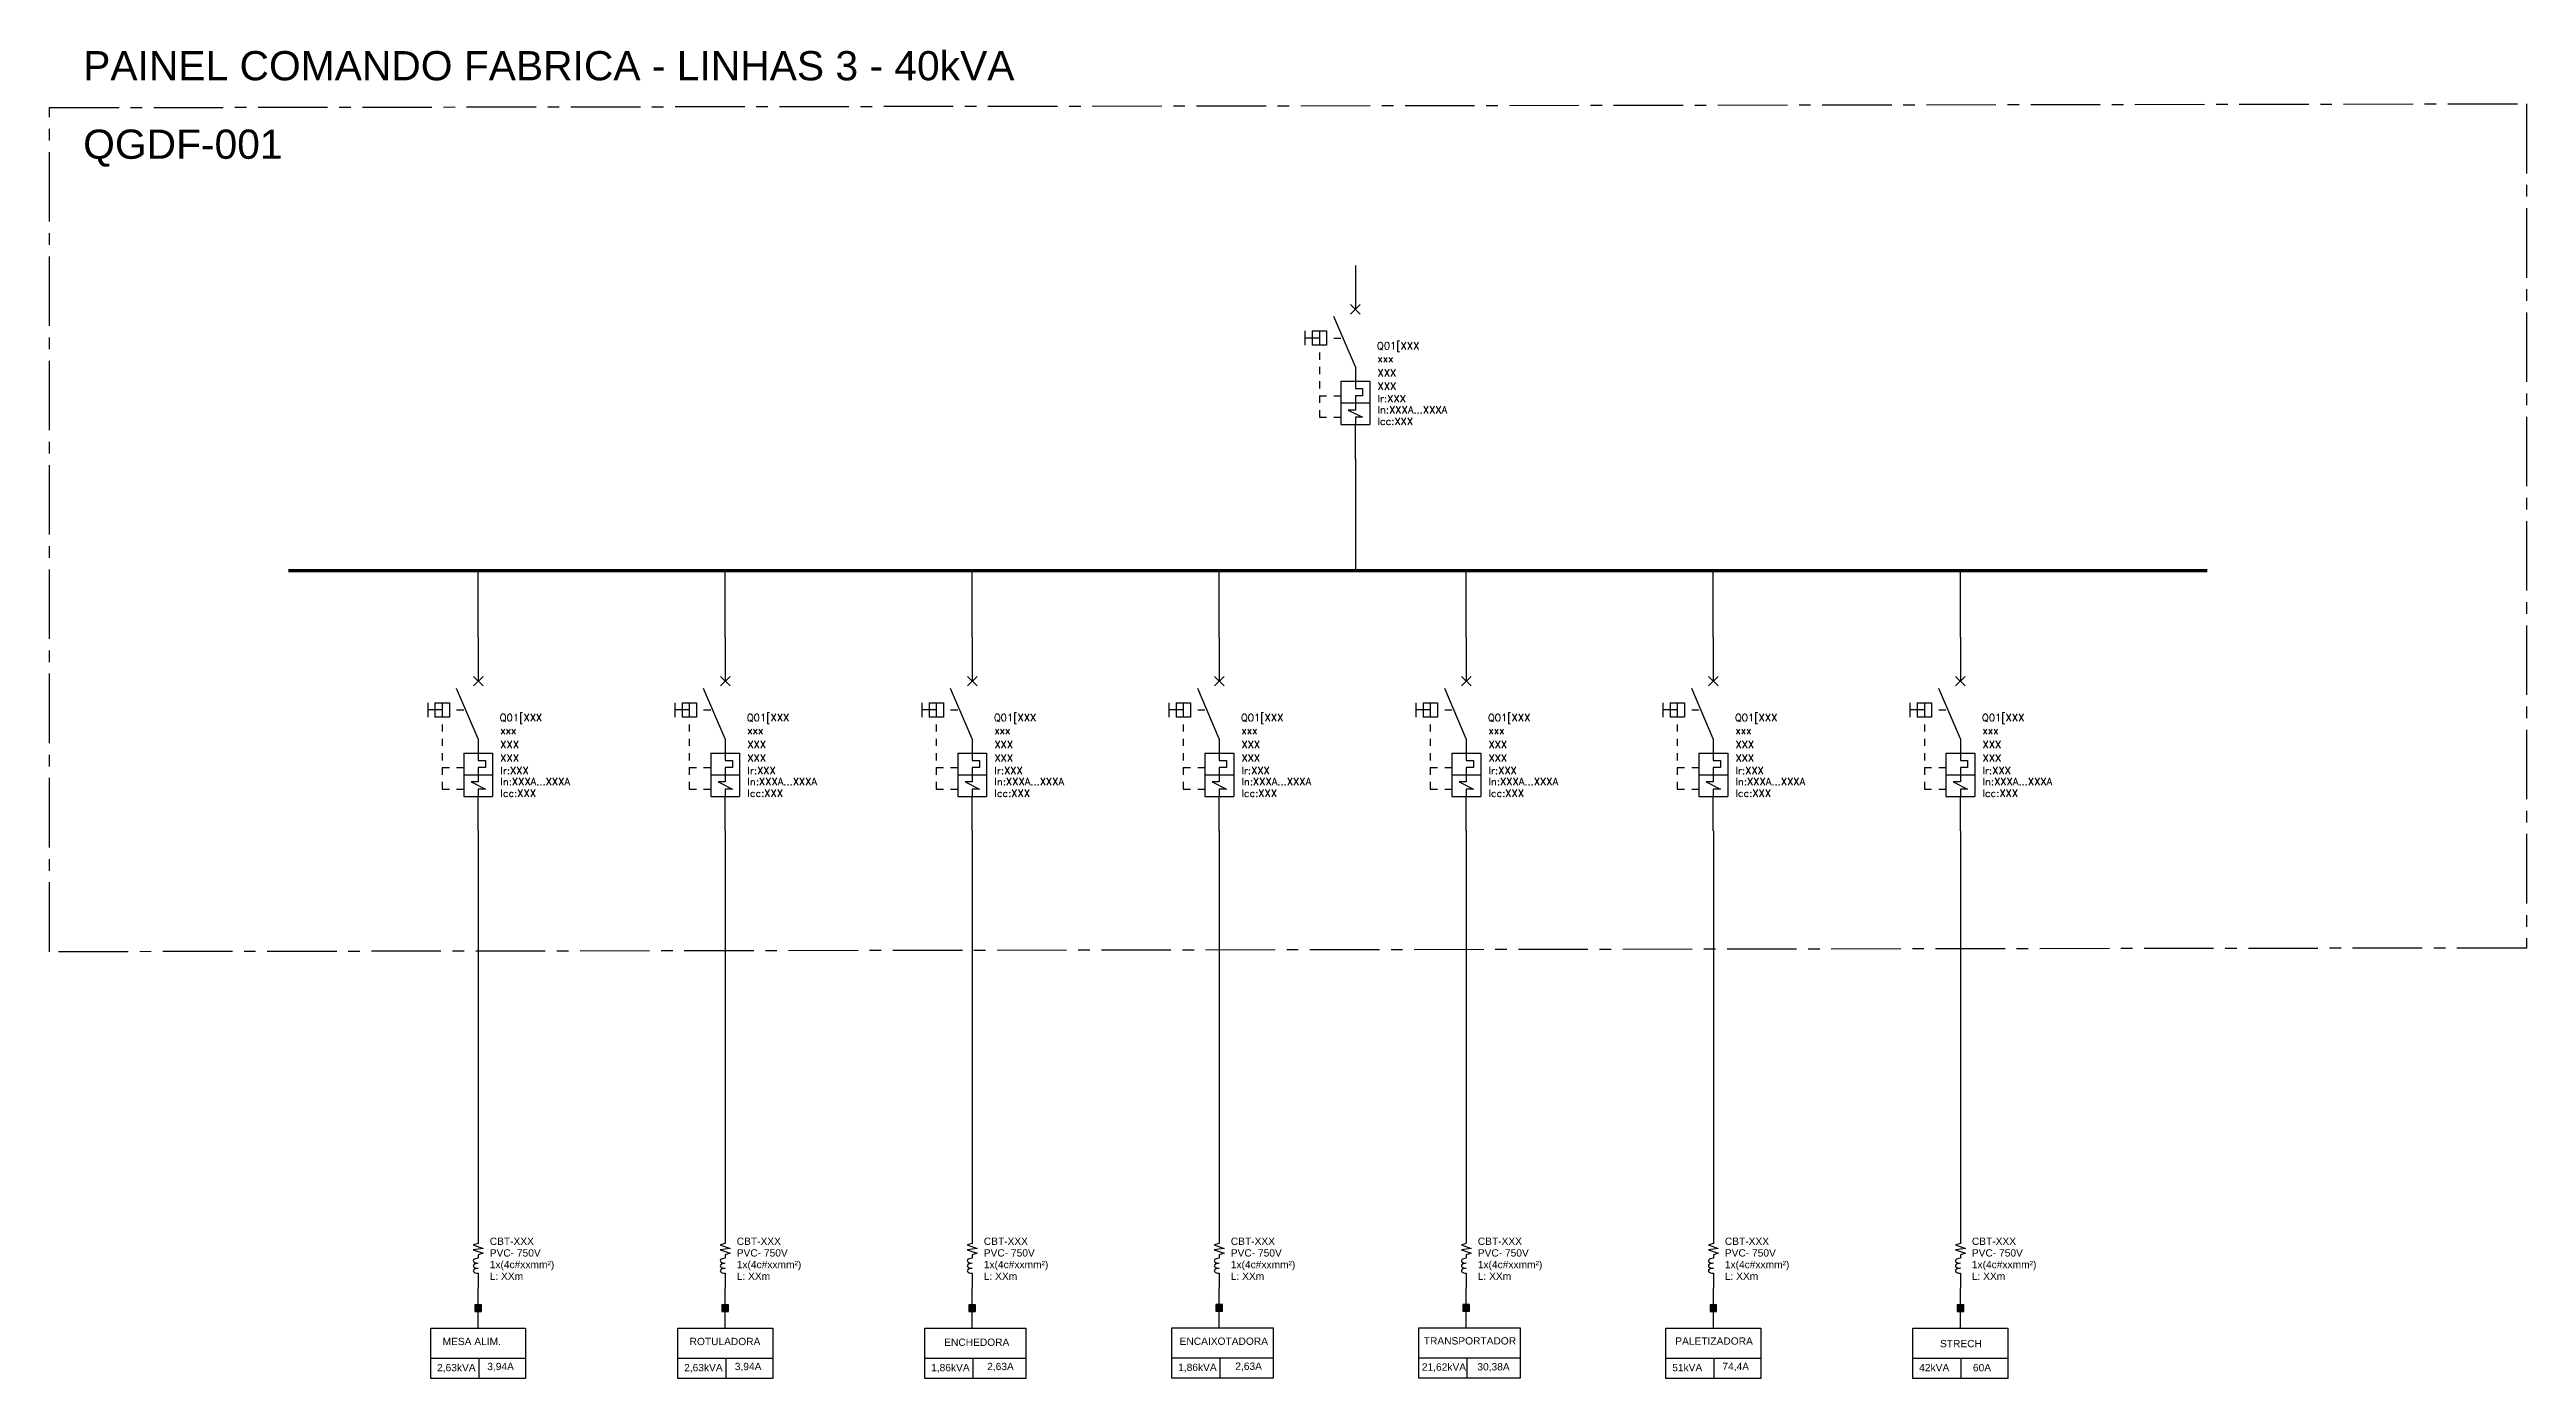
# Model space of a CAD drawing. Header units: millimetres. Extents: x -12677 to 16693, y -21987 to 772.
# Drawn here: x -11277 to -10598, y -21985 to -21621 of the extents above; entities that cross this region are included whole.
import ezdxf

# ---------------------------------------------------------------- set-up
doc = ezdxf.new("R2010")
doc.units = ezdxf.units.MM
doc.linetypes.add('CENTRO2', pattern=[28.575, 19.05, -3.175, 3.175, -3.175])
doc.layers.add('Wire', color=3, linetype='Continuous')
doc.styles.add('ROMANS', font='romans.shx', dxfattribs={"height": 300})
doc.styles.add('SKMStyle11', font='arial.ttf')

# ---------------------------------------------------------------- blocks, each defined once
blk = doc.blocks.new('DISJUNTOR')
at = {"color": 1, "linetype": 'Continuous'}
for p, q in [((-1.32, 1.32), (1.32, -1.32)), ((1.32, 1.32), (-1.32, -1.32)), ((-13.81, -5.92), (-13.81, -9.86)), ((-11.84, -5.92), (-7.89, -5.92)), ((-11.84, -5.92), (-11.84, -9.86)), ((-9.86, -5.92), (-9.86, -9.86)), ((-7.89, -5.92), (-7.89, -9.86)), ((0, -15.78), (-5.92, -1.97)), ((-9.86, -7.89), (-13.81, -7.89)), ((-7.89, -9.86), (-11.84, -9.86)), ((-9.86, -11.84), (-9.86, -13.81)), ((-5.92, -7.89), (-3.95, -7.89)), ((-9.86, -15.78), (-9.86, -17.75)), ((-9.86, -19.73), (-9.86, -21.7)), ((-3.95, -19.73), (3.95, -19.73)), ((-3.95, -19.73), (-3.95, -31.56)), ((0, -15.78), (0, -19.73)), ((0, -19.73), (0, -21.7)), ((3.95, -19.73), (3.95, -31.56)), ((-9.86, -23.67), (-9.86, -25.65)), ((-9.86, -23.67), (-7.89, -23.67)), ((-9.86, -23.67), (-9.86, -23.67)), ((-5.92, -23.67), (-3.95, -23.67)), ((-3.95, -25.65), (3.95, -25.65)), ((0, -21.7), (1.97, -21.7)), ((0, -23.67), (0, -25.65)), ((1.97, -23.67), (0, -23.67)), ((0, -25.65), (0, -27.62)), ((1.97, -21.7), (1.97, -23.67)), ((-9.86, -27.62), (-9.86, -29.59)), ((-9.86, -29.59), (-7.89, -29.59)), ((-5.92, -29.59), (-3.95, -29.59)), ((-3.95, -31.56), (3.95, -31.56)), ((-1.97, -27.62), (1.97, -29.59)), ((0, -27.62), (-1.97, -27.62)), ((0, -29.59), (0, -31.56)), ((1.97, -29.59), (0, -29.59))]:
    blk.add_line(p, q, dxfattribs=at)
at = {"layer": 'Wire'}
for points in [[(0, 12.02), (0, 0), (0, 0)], [(0, -41), (0, -31.56)]]:
    blk.add_lwpolyline(points, dxfattribs=at)
at = {"layer": 'Wire', "style": 'ROMANS'}
for tag, p in [('TAG_DISJ', (5.9, -10.99)), ('FABRICANTE', (6.07, -14.51)), ('MODELO', (6.07, -18.38)), ('MODELO_RELE', (6.07, -22.05)), ('IR', (6.07, -25.49)), ('IN', (6.07, -28.52)), ('ICC', (6.07, -31.7))]:
    blk.add_attdef(tag, p, '', height=2, dxfattribs=at)

msp = doc.modelspace()

# ---------------------------------------------------------------- hatches: boundary and pattern name
for points in [[(-11160.42, -21964.76), (-11160.42, -21966.58), (-11158.6, -21966.58), (-11158.6, -21964.76)], [(-11092.73, -21964.73), (-11092.73, -21966.56), (-11090.91, -21966.56), (-11090.91, -21964.73)], [(-11025.04, -21964.76), (-11025.04, -21966.58), (-11023.21, -21966.58), (-11023.21, -21964.76)], [(-10957.34, -21964.68), (-10957.34, -21966.51), (-10955.52, -21966.51), (-10955.52, -21964.68)], [(-10889.65, -21964.66), (-10889.65, -21966.48), (-10887.82, -21966.48), (-10887.82, -21964.66)], [(-10821.95, -21964.76), (-10821.95, -21966.58), (-10820.13, -21966.58), (-10820.13, -21964.76)], [(-10754.26, -21964.76), (-10754.26, -21966.58), (-10752.44, -21966.58), (-10752.44, -21964.76)]]:
    msp.add_hatch(color=256).paths.add_polyline_path(points)

# ---------------------------------------------------------------- linework, layer by layer
for p, q in [((-10919.13, -21733.02), (-10919.13, -21763.65)), ((-11159.52, -21781.87), (-11159.52, -21763.65)), ((-11091.82, -21781.87), (-11091.82, -21763.65)), ((-11024.13, -21781.87), (-11024.13, -21763.65)), ((-10956.43, -21781.87), (-10956.43, -21763.65)), ((-10888.74, -21781.87), (-10888.74, -21763.65)), ((-10821.05, -21781.87), (-10821.05, -21763.65)), ((-10753.35, -21781.87), (-10753.35, -21763.65)), ((-11159.51, -21834.9), (-11159.51, -21910.45)), ((-11091.82, -21834.87), (-11091.82, -21910.43)), ((-11024.12, -21834.9), (-11024.12, -21910.45)), ((-10956.43, -21834.82), (-10956.43, -21910.38)), ((-10888.74, -21834.8), (-10888.74, -21910.35)), ((-10821.04, -21834.9), (-10821.04, -21910.45)), ((-10753.35, -21834.9), (-10753.35, -21910.45)), ((-11159.51, -21903.01), (-11159.51, -21947.9)), ((-11091.82, -21902.99), (-11091.82, -21947.87)), ((-11024.12, -21903.01), (-11024.12, -21947.9)), ((-10956.43, -21902.94), (-10956.43, -21947.82)), ((-10888.74, -21902.91), (-10888.74, -21947.8)), ((-10821.04, -21903.01), (-10821.04, -21947.9)), ((-10753.35, -21903.01), (-10753.35, -21947.9))]:
    msp.add_line(p, q)
at = {"linetype": 'Continuous'}
for p, q in [((-11159.51, -21947.9), (-11160.88, -21948.35)), ((-11160.88, -21948.35), (-11158.14, -21949.27)), ((-11158.14, -21949.27), (-11160.88, -21949.72)), ((-11160.88, -21949.72), (-11158.14, -21950.63)), ((-11158.14, -21950.63), (-11159.51, -21951.09)), ((-11159.51, -21951.09), (-11159.51, -21952)), ((-11091.82, -21947.9), (-11093.18, -21948.35)), ((-11093.18, -21948.35), (-11090.45, -21949.27)), ((-11090.45, -21949.27), (-11093.18, -21949.72)), ((-11093.18, -21949.72), (-11090.45, -21950.63)), ((-11090.45, -21950.63), (-11091.82, -21951.09)), ((-11091.82, -21951.09), (-11091.82, -21952)), ((-11024.12, -21947.9), (-11025.49, -21948.35)), ((-11025.49, -21948.35), (-11022.76, -21949.27)), ((-11022.76, -21949.27), (-11025.49, -21949.72)), ((-11025.49, -21949.72), (-11022.76, -21950.63)), ((-11022.76, -21950.63), (-11024.12, -21951.09)), ((-11024.12, -21951.09), (-11024.12, -21952)), ((-10956.43, -21947.9), (-10957.8, -21948.35)), ((-10957.8, -21948.35), (-10955.06, -21949.27)), ((-10955.06, -21949.27), (-10957.8, -21949.72)), ((-10957.8, -21949.72), (-10955.06, -21950.63)), ((-10955.06, -21950.63), (-10956.43, -21951.09)), ((-10956.43, -21951.09), (-10956.43, -21952)), ((-10888.74, -21947.9), (-10890.1, -21948.35)), ((-10890.1, -21948.35), (-10887.37, -21949.27)), ((-10887.37, -21949.27), (-10890.1, -21949.72)), ((-10890.1, -21949.72), (-10887.37, -21950.63)), ((-10887.37, -21950.63), (-10888.74, -21951.09)), ((-10888.74, -21951.09), (-10888.74, -21952)), ((-10821.04, -21947.9), (-10822.41, -21948.35)), ((-10822.41, -21948.35), (-10819.68, -21949.27)), ((-10819.68, -21949.27), (-10822.41, -21949.72)), ((-10822.41, -21949.72), (-10819.68, -21950.63)), ((-10819.68, -21950.63), (-10821.04, -21951.09)), ((-10821.04, -21951.09), (-10821.04, -21952)), ((-10753.35, -21947.9), (-10754.72, -21948.35)), ((-10754.72, -21948.35), (-10751.98, -21949.27)), ((-10751.98, -21949.27), (-10754.72, -21949.72)), ((-10754.72, -21949.72), (-10751.98, -21950.63)), ((-10751.98, -21950.63), (-10753.35, -21951.09)), ((-10753.35, -21951.09), (-10753.35, -21952)), ((-11159.51, -21956.1), (-11159.51, -21960.2)), ((-11091.82, -21956.1), (-11091.82, -21960.2)), ((-11024.12, -21956.1), (-11024.12, -21960.2)), ((-10956.43, -21956.1), (-10956.43, -21960.2)), ((-10888.74, -21956.1), (-10888.74, -21960.2)), ((-10821.04, -21956.1), (-10821.04, -21960.2)), ((-10753.35, -21956.1), (-10753.35, -21960.2)), ((-11172.51, -21979.36), (-11146.51, -21979.36)), ((-11159.37, -21979.36), (-11159.37, -21984.91)), ((-11104.82, -21979.34), (-11078.82, -21979.34)), ((-11091.68, -21979.34), (-11091.68, -21984.88)), ((-11037.13, -21979.36), (-11009.4, -21979.36)), ((-11023.98, -21979.36), (-11023.98, -21984.91)), ((-10969.43, -21979.29), (-10941.71, -21979.29)), ((-10956.29, -21979.29), (-10956.29, -21984.83)), ((-10901.74, -21979.26), (-10874.01, -21979.26)), ((-10888.59, -21979.26), (-10888.59, -21984.81)), ((-10834.04, -21979.36), (-10808.04, -21979.36)), ((-10820.9, -21979.36), (-10820.9, -21984.91)), ((-10766.35, -21979.36), (-10740.35, -21979.36)), ((-10753.21, -21979.36), (-10753.21, -21984.91))]:
    msp.add_line(p, q, dxfattribs=at)
at = {"color": 4, "linetype": 'CENTRO2'}
msp.add_lwpolyline([(-11276.99, -21636.78), (-10598.22, -21635.74), (-10598.22, -21867), (-11276.99, -21868.04)], close=True, dxfattribs=at)
at = {"const_width": 0.917}
msp.add_lwpolyline([(-11211.56, -21763.65), (-10685.66, -21763.65)], dxfattribs=at)
at = {"linetype": 'Continuous'}
for points in [[(-11159.51, -21953.37), (-11159.93, -21953.4), (-11160.32, -21953.5), (-11160.62, -21953.65), (-11160.81, -21953.84), (-11160.88, -21954.05), (-11160.81, -21954.26), (-11160.62, -21954.45), (-11160.32, -21954.6), (-11159.93, -21954.7), (-11159.51, -21954.73)], [(-11159.51, -21954.73), (-11159.93, -21954.77), (-11160.32, -21954.86), (-11160.62, -21955.02), (-11160.81, -21955.21), (-11160.88, -21955.42), (-11160.81, -21955.63), (-11160.62, -21955.82), (-11160.32, -21955.97), (-11159.93, -21956.07), (-11159.51, -21956.1)], [(-11159.51, -21952), (-11159.91, -21952.03), (-11160.27, -21952.12), (-11160.57, -21952.25), (-11160.78, -21952.43), (-11160.87, -21952.62), (-11160.85, -21952.82), (-11160.71, -21953.01), (-11160.47, -21953.17), (-11160.14, -21953.29), (-11159.76, -21953.36)], [(-11091.82, -21952), (-11092.22, -21952.03), (-11092.58, -21952.12), (-11092.88, -21952.25), (-11093.08, -21952.43), (-11093.18, -21952.62), (-11093.16, -21952.82), (-11093.02, -21953.01), (-11092.77, -21953.17), (-11092.44, -21953.29), (-11092.06, -21953.36)], [(-11091.82, -21953.37), (-11092.24, -21953.4), (-11092.62, -21953.5), (-11092.92, -21953.65), (-11093.12, -21953.84), (-11093.18, -21954.05), (-11093.12, -21954.26), (-11092.92, -21954.45), (-11092.62, -21954.6), (-11092.24, -21954.7), (-11091.82, -21954.73)], [(-11091.82, -21954.73), (-11092.24, -21954.77), (-11092.62, -21954.86), (-11092.92, -21955.02), (-11093.12, -21955.21), (-11093.18, -21955.42), (-11093.12, -21955.63), (-11092.92, -21955.82), (-11092.62, -21955.97), (-11092.24, -21956.07), (-11091.82, -21956.1)], [(-11024.12, -21952), (-11024.52, -21952.03), (-11024.89, -21952.12), (-11025.18, -21952.25), (-11025.39, -21952.43), (-11025.49, -21952.62), (-11025.46, -21952.82), (-11025.32, -21953.01), (-11025.08, -21953.17), (-11024.75, -21953.29), (-11024.37, -21953.36)], [(-11024.12, -21953.37), (-11024.55, -21953.4), (-11024.93, -21953.5), (-11025.23, -21953.65), (-11025.42, -21953.84), (-11025.49, -21954.05), (-11025.42, -21954.26), (-11025.23, -21954.45), (-11024.93, -21954.6), (-11024.55, -21954.7), (-11024.12, -21954.73)], [(-11024.12, -21954.73), (-11024.55, -21954.77), (-11024.93, -21954.86), (-11025.23, -21955.02), (-11025.42, -21955.21), (-11025.49, -21955.42), (-11025.42, -21955.63), (-11025.23, -21955.82), (-11024.93, -21955.97), (-11024.55, -21956.07), (-11024.12, -21956.1)], [(-10956.43, -21953.37), (-10956.85, -21953.4), (-10957.23, -21953.5), (-10957.54, -21953.65), (-10957.73, -21953.84), (-10957.8, -21954.05), (-10957.73, -21954.26), (-10957.54, -21954.45), (-10957.23, -21954.6), (-10956.85, -21954.7), (-10956.43, -21954.73)], [(-10956.43, -21954.73), (-10956.85, -21954.77), (-10957.23, -21954.86), (-10957.54, -21955.02), (-10957.73, -21955.21), (-10957.8, -21955.42), (-10957.73, -21955.63), (-10957.54, -21955.82), (-10957.23, -21955.97), (-10956.85, -21956.07), (-10956.43, -21956.1)], [(-10956.43, -21952), (-10956.83, -21952.03), (-10957.19, -21952.12), (-10957.49, -21952.25), (-10957.7, -21952.43), (-10957.79, -21952.62), (-10957.77, -21952.82), (-10957.63, -21953.01), (-10957.38, -21953.17), (-10957.06, -21953.29), (-10956.67, -21953.36)], [(-10888.74, -21952), (-10889.14, -21952.03), (-10889.5, -21952.12), (-10889.8, -21952.25), (-10890, -21952.43), (-10890.1, -21952.62), (-10890.07, -21952.82), (-10889.93, -21953.01), (-10889.69, -21953.17), (-10889.36, -21953.29), (-10888.98, -21953.36)], [(-10888.74, -21953.37), (-10889.16, -21953.4), (-10889.54, -21953.5), (-10889.84, -21953.65), (-10890.04, -21953.84), (-10890.1, -21954.05), (-10890.04, -21954.26), (-10889.84, -21954.45), (-10889.54, -21954.6), (-10889.16, -21954.7), (-10888.74, -21954.73)], [(-10888.74, -21954.73), (-10889.16, -21954.77), (-10889.54, -21954.86), (-10889.84, -21955.02), (-10890.04, -21955.21), (-10890.1, -21955.42), (-10890.04, -21955.63), (-10889.84, -21955.82), (-10889.54, -21955.97), (-10889.16, -21956.07), (-10888.74, -21956.1)], [(-10821.04, -21953.37), (-10821.46, -21953.4), (-10821.85, -21953.5), (-10822.15, -21953.65), (-10822.34, -21953.84), (-10822.41, -21954.05), (-10822.34, -21954.26), (-10822.15, -21954.45), (-10821.85, -21954.6), (-10821.46, -21954.7), (-10821.04, -21954.73)], [(-10821.04, -21954.73), (-10821.46, -21954.77), (-10821.85, -21954.86), (-10822.15, -21955.02), (-10822.34, -21955.21), (-10822.41, -21955.42), (-10822.34, -21955.63), (-10822.15, -21955.82), (-10821.85, -21955.97), (-10821.46, -21956.07), (-10821.04, -21956.1)], [(-10821.04, -21952), (-10821.44, -21952.03), (-10821.81, -21952.12), (-10822.1, -21952.25), (-10822.31, -21952.43), (-10822.4, -21952.62), (-10822.38, -21952.82), (-10822.24, -21953.01), (-10822, -21953.17), (-10821.67, -21953.29), (-10821.29, -21953.36)], [(-10753.35, -21953.37), (-10753.77, -21953.4), (-10754.15, -21953.5), (-10754.45, -21953.65), (-10754.65, -21953.84), (-10754.72, -21954.05), (-10754.65, -21954.26), (-10754.45, -21954.45), (-10754.15, -21954.6), (-10753.77, -21954.7), (-10753.35, -21954.73)], [(-10753.35, -21954.73), (-10753.77, -21954.77), (-10754.15, -21954.86), (-10754.45, -21955.02), (-10754.65, -21955.21), (-10754.72, -21955.42), (-10754.65, -21955.63), (-10754.45, -21955.82), (-10754.15, -21955.97), (-10753.77, -21956.07), (-10753.35, -21956.1)], [(-10753.35, -21952), (-10753.75, -21952.03), (-10754.11, -21952.12), (-10754.41, -21952.25), (-10754.61, -21952.43), (-10754.71, -21952.62), (-10754.69, -21952.82), (-10754.55, -21953.01), (-10754.3, -21953.17), (-10753.97, -21953.29), (-10753.59, -21953.36)], [(-11160.42, -21964.76), (-11160.42, -21966.58), (-11158.6, -21966.58), (-11158.6, -21964.76), (-11160.42, -21964.76), (-11160.42, -21964.76)], [(-11159.51, -21971.14), (-11159.51, -21960.2)], [(-11092.73, -21964.73), (-11092.73, -21966.56), (-11090.91, -21966.56), (-11090.91, -21964.73), (-11092.73, -21964.73), (-11092.73, -21964.73)], [(-11091.82, -21971.11), (-11091.82, -21960.18)], [(-11025.04, -21964.76), (-11025.04, -21966.58), (-11023.21, -21966.58), (-11023.21, -21964.76), (-11025.04, -21964.76), (-11025.04, -21964.76)], [(-11024.12, -21971.14), (-11024.12, -21960.2)], [(-10957.34, -21964.68), (-10957.34, -21966.51), (-10955.52, -21966.51), (-10955.52, -21964.68), (-10957.34, -21964.68), (-10957.34, -21964.68)], [(-10956.43, -21971.06), (-10956.43, -21960.13)], [(-10889.65, -21964.66), (-10889.65, -21966.48), (-10887.82, -21966.48), (-10887.82, -21964.66), (-10889.65, -21964.66), (-10889.65, -21964.66)], [(-10888.74, -21971.04), (-10888.74, -21960.1)], [(-10821.95, -21964.76), (-10821.95, -21966.58), (-10820.13, -21966.58), (-10820.13, -21964.76), (-10821.95, -21964.76), (-10821.95, -21964.76)], [(-10821.04, -21971.14), (-10821.04, -21960.2)], [(-10754.26, -21964.76), (-10754.26, -21966.58), (-10752.44, -21966.58), (-10752.44, -21964.76), (-10754.26, -21964.76), (-10754.26, -21964.76)], [(-10753.35, -21971.14), (-10753.35, -21960.2)]]:
    msp.add_lwpolyline(points, dxfattribs=at)
for points in [[(-11172.51, -21971.14), (-11146.51, -21971.14), (-11146.51, -21984.91), (-11172.51, -21984.91)], [(-11104.82, -21971.11), (-11078.82, -21971.11), (-11078.82, -21984.88), (-11104.82, -21984.88)], [(-11037.13, -21971.14), (-11009.4, -21971.14), (-11009.4, -21984.91), (-11037.13, -21984.91)], [(-10969.43, -21971.06), (-10941.71, -21971.06), (-10941.71, -21984.83), (-10969.43, -21984.83)], [(-10901.74, -21971.04), (-10874.01, -21971.04), (-10874.01, -21984.81), (-10901.74, -21984.81)], [(-10834.04, -21971.14), (-10808.04, -21971.14), (-10808.04, -21984.91), (-10834.04, -21984.91)], [(-10766.35, -21971.14), (-10740.35, -21971.14), (-10740.35, -21984.91), (-10766.35, -21984.91)]]:
    msp.add_lwpolyline(points, close=True, dxfattribs=at)

# ---------------------------------------------------------------- block references
at = {"color": 3, "linetype": 'Continuous', "lineweight": 25}
for p in [(-10919.14, -21692.02), (-11159.52, -21793.9), (-11091.82, -21793.9), (-11024.13, -21793.9), (-10956.43, -21793.9), (-10888.74, -21793.9), (-10821.05, -21793.9), (-10753.35, -21793.9)]:
    msp.add_blockref('DISJUNTOR', p, dxfattribs=at).add_auto_attribs({'IR': 'Ir:XXX', 'IN': 'In:XXXA...XXXA', 'FABRICANTE': 'xxx', 'MODELO': 'XXX', 'TAG_DISJ': 'Q01[XXX', 'MODELO_RELE': 'XXX', 'ICC': 'Icc:XXX'})

# ---------------------------------------------------------------- texts
at = {"color": 4, "linetype": 'Continuous', "insert": (-11267.77, -21621.3), "char_height": 8, "width": 273.396, "attachment_point": 1, "style": 'SKMStyle11'}
msp.add_mtext('{\\C256;PAINEL COMANDO FABRICA - LINHAS 3 - 40kVA}', dxfattribs=at)
at = {"color": 4, "linetype": 'Continuous', "insert": (-11267.77, -21642.8), "char_height": 8, "attachment_point": 1, "style": 'SKMStyle11'}
msp.add_mtext('{\\C256;QGDF-001}', dxfattribs=at)
at = {"linetype": 'Continuous', "char_height": 2, "attachment_point": 1, "style": 'SKMStyle11'}
for s, insert, width in [('CBT-XXX', (-11156.36, -21946.33), 23.5444), ('CBT-XXX', (-11088.67, -21946.33), 23.5444), ('CBT-XXX', (-11020.97, -21946.33), 23.5444), ('CBT-XXX', (-10953.28, -21946.33), 23.5444), ('CBT-XXX', (-10885.59, -21946.33), 23.5444), ('CBT-XXX', (-10817.89, -21946.33), 23.5444), ('CBT-XXX', (-10750.2, -21946.33), 23.5444), ('\\pxql;ENCHEDORA', (-11031.82, -21973.99), 22.1023), ('\\pxql;ENCAIXOTADORA', (-10967.3, -21973.71), 22.1023), ('TRANSPORTADOR', (-10900.39, -21973.61), 22.1023), ('PALETIZADORA', (-10831.48, -21973.66), 22.1023), ('STRECH', (-10758.93, -21974.36), 22.1023)]:
    msp.add_mtext(s, dxfattribs=dict(at, insert=insert, width=width))
for s, insert in [('PVC- 750V', (-11156.36, -21949.52)), ('PVC- 750V', (-11088.67, -21949.52)), ('PVC- 750V', (-11020.97, -21949.52)), ('PVC- 750V', (-10953.28, -21949.52)), ('PVC- 750V', (-10885.59, -21949.52)), ('PVC- 750V', (-10817.89, -21949.52)), ('PVC- 750V', (-10750.2, -21949.52)), ('1x(4c#xxmm²)', (-11156.36, -21952.71)), ('L: XXm', (-11156.36, -21955.9)), ('1x(4c#xxmm²)', (-11088.67, -21952.71)), ('L: XXm', (-11088.67, -21955.9)), ('1x(4c#xxmm²)', (-11020.97, -21952.71)), ('L: XXm', (-11020.97, -21955.9)), ('1x(4c#xxmm²)', (-10953.28, -21952.71)), ('L: XXm', (-10953.28, -21955.9)), ('1x(4c#xxmm²)', (-10885.59, -21952.71)), ('L: XXm', (-10885.59, -21955.9)), ('1x(4c#xxmm²)', (-10817.89, -21952.71)), ('L: XXm', (-10817.89, -21955.9)), ('1x(4c#xxmm²)', (-10750.2, -21952.71)), ('L: XXm', (-10750.2, -21955.9)), ('MESA ALIM.', (-11169.28, -21973.78)), ('\\pxql;ROTULADORA', (-11101.59, -21973.78)), ('2,63kVA', (-11170.78, -21980.94)), ('3,94A', (-11157.04, -21980.63)), ('2,63kVA', (-11103.09, -21980.94)), ('3,94A', (-11089.2, -21980.63)), ('1,86kVA', (-11035.4, -21980.94)), ('2,63A', (-11020.04, -21980.63)), ('1,86kVA', (-10967.7, -21980.86)), ('2,63A', (-10952.04, -21980.55)), ('21,62kVA', (-10900.92, -21980.77)), ('30,38A', (-10885.71, -21980.72)), ('51kVA', (-10832.31, -21980.94)), ('74,4A', (-10818.57, -21980.63)), ('42kVA', (-10764.62, -21980.94)), ('60A', (-10749.91, -21980.95))]:
    msp.add_mtext(s, dxfattribs=dict(at, insert=insert))

doc.saveas('drawing.dxf')
